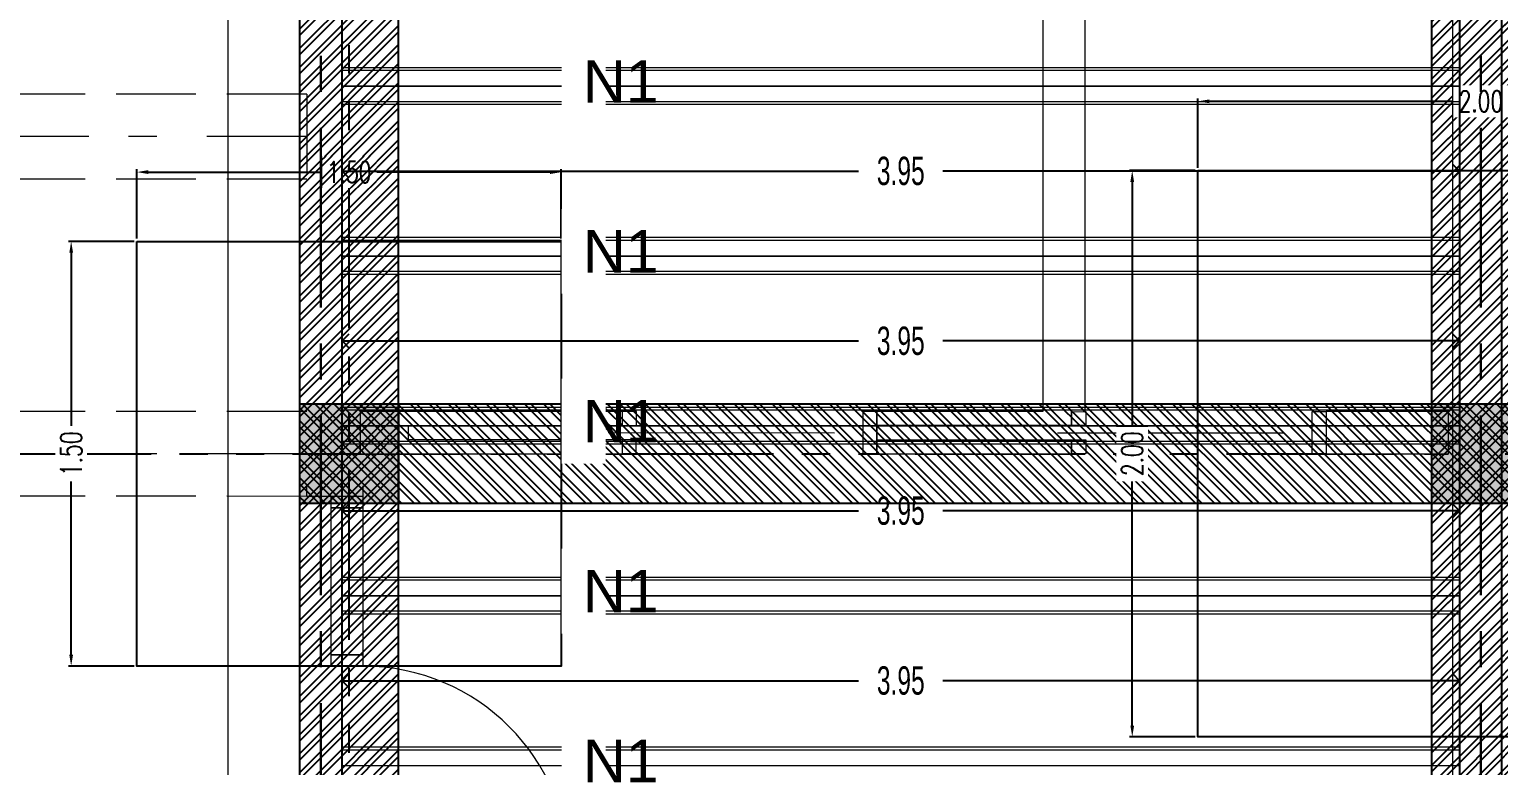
# Model space of a CAD drawing. Header units: millimetres. Extents: x 2248 to 2332, y 0 to 1240.
# Drawn here: x 2256.59 to 2261.78, y 1185.56 to 1188.16 of the extents above; entities that cross this region are included whole.
import ezdxf
from ezdxf.enums import TextEntityAlignment as Align

# ---------------------------------------------------------------- set-up
doc = ezdxf.new("R2010")
doc.units = ezdxf.units.MM
doc.set_wipeout_variables(frame=1)
for name, pattern in [('CENTERX2', [101.6, 63.5, -12.7, 12.7, -12.7]), ('CONTINUA', [0]), ('Xref_Arq. PB$0$Línea Oculta', [0.391222, 0.282222, -0.109]), ('Xref_Arq. PB$0$Punto & Raya', [0.670278, 0.352778, -0.176389, 0, -0.141111]), ('Xref_Arq. PB$0$Wipeout_Contour', [1, 0, -1]), ('Xref_Cimentación$0$Xr-Muroscontencion$0$HIDDEN', [0.375, 0.25, -0.125]), ('Xref_Ejes$0$ACAD_ISO05W100', [33, 24, -3, 0, -3, 0, -3])]:
    doc.linetypes.add(name, pattern=pattern)
doc.layers.get('Defpoints').update_dxf_attribs({"color": 8})
for name, color, linetype, lineweight in [('-00 COTAS', 7, 'Continuous', 0), ('02-MAKROS', 202, 'Continuous', 0), ('02-MAKROS COMP', 212, 'Continuous', 0), ('02-MAKROS-COTAS', 1, 'Continuous', 0), ('e-cadena', 6, 'CENTERX2', 30), ('SECC. NERVADURA', 7, 'Continuous', 20), ('Xref_Arq. PB$0$Acotación - Terreno _Pluma_Nº__1', 7, 'Continuous', 13), ('Xref_Arq. PB$0$Estructura - Forjados_Pluma_Nº__1', 7, 'Continuous', 13), ('Xref_Arq. PB$0$Estructura - Muros_Pluma_Nº__1', 7, 'Continuous', 13), ('Xref_Arq. PB$0$Puertas ArchiCAD_Pluma_Nº__1', 7, 'Continuous', 13), ('Xref_Arq. PB$0$Puertas ArchiCAD_Pluma_Nº__23', 7, 'Continuous', 18)]:
    doc.layers.add(name, color=color, linetype=linetype, lineweight=lineweight)
for name, color, linetype in [('Xref_Arq. PB$0$Acotación - Terreno', 7, 'Continuous'), ('Xref_Arq. PB$0$Estructura - Forjados', 7, 'Continuous'), ('Xref_Arq. PB$0$Estructura - Muros', 7, 'Continuous'), ('Xref_Arq. PB$0$Estructura - Vigas y Pilares', 7, 'Continuous'), ('Xref_Arq. PB$0$Puertas ArchiCAD', 7, 'Continuous'), ('Xref_Cimentación$0$00-ZA', 2, 'Continuous'), ('Xref_Cimentación$0$Cerramiento', 11, 'Continuous'), ('Xref_Cimentación$0$VIGA', 3, 'Continuous'), ('Xref_Cimentación$0$Xref_Pedestales$0$COLUM. PB', 140, 'Continuous'), ('Xref_Ejes$0$00-EJES', 1, 'Xref_Ejes$0$ACAD_ISO05W100')]:
    doc.layers.add(name, color=color, linetype=linetype)
for name, color, linetype, lineweight, true_color in [('Xref_Arq. PB$0$Acotación - Terreno _Pluma_Nº__3', 7, 'Continuous', 18, 0xff6600), ('Xref_Arq. PB$0$Estructura - Vigas y Pilares_Pluma_Nº__69', 7, 'Continuous', 13, 0x6a6a6a), ('Xref_Arq. PB$0$Estructura - Vigas y Pilares_Pluma_Nº__90', 7, 'Continuous', 13, 0x6a6a6a), ('Xref_Arq. PB$0$Puertas ArchiCAD_Pluma_Nº__3', 7, 'Continuous', 18, 0xff6600)]:
    doc.layers.add(name, color=color, linetype=linetype, lineweight=lineweight, true_color=true_color)
doc.styles.add('DIM2', font='archtitl.shx', dxfattribs={"width": 0.65})
doc.styles.get("Standard").update_dxf_attribs({"font": 'arial.ttf'})
doc.styles.add('Xref_Cimentación$0$ARIAL', font='arial.ttf', dxfattribs={"height": 2})
doc.styles.add('Xref_Cimentación$0$ROMANS', font='romans.shx', dxfattribs={"width": 0.75})
doc.styles.add('Xref_Cimentación$0$Xr-Muroscontencion$0$Romans', font='romans.shx', dxfattribs={"width": 0.7})
doc.dimstyles.new('Copy of DIM-GRAL', dxfattribs={"dimscale": 0, "dimtxt": 0.1, "dimasz": 0.05, "dimexe": 0.1, "dimexo": 0.1, "dimgap": 0.05, "dimtad": 0, "dimzin": 0, "dimdsep": 46, "dimtxsty": 'DIM2', "dimblk": 'OPEN90', "dimcen": 0.1, "dimclrd": 1, "dimclre": 8, "dimclrt": 6, "dimadec": 0, "dimazin": 0, "dimtfac": 1, "dimtmove": 0, "dimatfit": 1, "dimldrblk": 'OPEN90', "dimfxl": 1, "dimtolj": 1, "dimtzin": 0, "dimarcsym": 0})
doc.dimstyles.new('Xref_Cimentación$0$Xr-Muroscontencion$0$D20', dxfattribs={"dimtxt": 0.05, "dimasz": 0.04, "dimexe": 0.01, "dimexo": 0.01, "dimgap": 0.01, "dimtad": 0, "dimdec": 3, "dimzin": 1, "dimdsep": 46, "dimtxsty": 'Xref_Cimentación$0$Xr-Muroscontencion$0$Romans', "dimcen": 2.5, "dimclrd": 1, "dimclre": 8, "dimclrt": 7, "dimadec": 0, "dimazin": 0, "dimtfac": 1, "dimtdec": 3, "dimtmove": 1, "dimatfit": 1, "dimfxl": 1, "dimtfill": 1, "dimarcsym": 0})

# ---------------------------------------------------------------- blocks, each defined once
blk = doc.blocks.new('Xref_Ejes')
at = {"layer": 'Xref_Ejes$0$00-EJES', "ltscale": 0.025}
for p, q in [((4, -8.9568), (4, 12.9873)), ((8, -8.9568), (8, 12.9873)), ((-4.9997, 6), (24.997, 6))]:
    blk.add_line(p, q, dxfattribs=at)
blk = doc.blocks.new('Xref_Arq. PB$0$Forjado_1', base_point=(9.6104, 18.2739))
at = {"layer": 'Xref_Arq. PB$0$Estructura - Forjados_Pluma_Nº__1', "linetype": 'Continuous', "flags": 128}
blk.add_lwpolyline([(9.6104, 18.2739), (9.6104, 8.6612), (-7.0825, 8.6612), (-7.0825, 18.2739)], close=True, dxfattribs=at)
blk = doc.blocks.new('Xref_Arq. PB$0$Puerta con Tarja Lado 2 17')
at = {"layer": 'Xref_Arq. PB$0$Puertas ArchiCAD_Pluma_Nº__1', "linetype": 'Continuous'}
for p, q in [((-0.685, 0), (-0.722, 0)), ((-0.685, 0), (-0.685, -0.115)), ((0.685, 0), (0.685, -0.115)), ((0.685, 0), (0.722, 0)), ((-0.685, -0.115), (-0.685, -0.2)), ((0.685, -0.115), (0.685, -0.2)), ((-0.685, -0.2), (-0.722, -0.2)), ((0.685, -0.2), (0.722, -0.2))]:
    blk.add_line(p, q, dxfattribs=at)
at = {"layer": 'Xref_Arq. PB$0$Puertas ArchiCAD_Pluma_Nº__23', "linetype": 'Continuous'}
for p, q in [((-0.645, 0), (-0.685, 0)), ((-0.685, 0), (-0.685, -0.115)), ((-0.125, 0), (-0.645, 0)), ((-0.645, 0), (-0.645, -0.115)), ((-0.645, -0.115), (-0.645, 0)), ((-0.125, -0.115), (-0.125, 0)), ((-0.085, 0), (-0.125, 0)), ((-0.125, 0), (-0.125, -0.115)), ((-0.085, -0.115), (-0.085, 0)), ((0.685, 0), (0.645, 0)), ((0.645, 0), (0.645, -0.115)), ((0.685, -0.115), (0.685, 0)), ((-0.685, -0.115), (-0.645, -0.115)), ((-0.645, -0.115), (-0.125, -0.115)), ((-0.125, -0.115), (-0.085, -0.115)), ((0.645, -0.115), (0.685, -0.115))]:
    blk.add_line(p, q, dxfattribs=at)
at = {"layer": 'Xref_Arq. PB$0$Puertas ArchiCAD_Pluma_Nº__3', "linetype": 'Continuous'}
blk.add_line((0.645, 0), (0.645, 0.73), dxfattribs=at)
blk.add_arc((0.645, 0), 0.73, 90, 180, dxfattribs=at)
blk = doc.blocks.new('Xref_Arq. PB$0$Muro_5', base_point=(-6.6046, 8.9011))
at = {"layer": 'Xref_Arq. PB$0$Estructura - Muros_Pluma_Nº__1', "linetype": 'Continuous'}
for p, q in [((-6.8046, 14.8633), (-6.8046, 14.9003)), ((-6.7196, 14.8633), (-6.8046, 14.8633)), ((-6.6046, 14.8633), (-6.7196, 14.8633)), ((-6.6046, 14.8633), (-6.6046, 14.9003))]:
    blk.add_line(p, q, dxfattribs=at)
at = {"layer": 'Xref_Arq. PB$0$Puertas ArchiCAD', "linetype": 'Continuous', "rotation": 269.9995986251637}
blk.add_blockref('Xref_Arq. PB$0$Puerta con Tarja Lado 2 17', (-6.6046, 14.1783), dxfattribs=at)
blk = doc.blocks.new('Xref_Arq. PB$0$Muro_20', base_point=(-2.7697, 17.9223))
at = {"color": 254, "linetype": 'Xref_Arq. PB$0$Wipeout_Contour', "lineweight": 0, "ltscale": 58.19493}
blk.add_wipeout([(-2.7697, 17.9223), (-2.7697, 10.5762), (-2.5697, 10.5762), (-2.5697, 17.9223)], dxfattribs=at).dxf.layer = 'Xref_Arq. PB$0$Estructura - Muros'
at = {"layer": 'Xref_Arq. PB$0$Estructura - Muros_Pluma_Nº__1', "linetype": 'Continuous', "flags": 128}
for points in [[(-2.7546, 17.9223), (-2.7546, 15.1619)], [(-2.7546, 15.1619), (-2.7546, 10.5762)]]:
    blk.add_lwpolyline(points, dxfattribs=at)
blk = doc.blocks.new('Xref_Arq. PB$0$Puerta Corredera Empotrada 17')
at = {"layer": 'Xref_Arq. PB$0$Puertas ArchiCAD_Pluma_Nº__1', "linetype": 'Continuous'}
for p, q in [((-0.45, -0.15), (-0.45, 0)), ((0.45, -0.05), (0.45, 0)), ((0.45, -0.15), (0.45, -0.1))]:
    blk.add_line(p, q, dxfattribs=at)
at = {"layer": 'Xref_Arq. PB$0$Puertas ArchiCAD_Pluma_Nº__23', "linetype": 'Continuous'}
for p, q in [((-0.4, 0), (-0.45, 0)), ((-0.45, 0), (-0.45, -0.15)), ((-0.4, -0.15), (-0.4, 0)), ((0.45, 0), (0.4, 0)), ((0.4, 0), (0.4, -0.05)), ((0.45, -0.05), (0.45, 0)), ((0.4, -0.05), (0.45, -0.05)), ((0.45, -0.1), (0.4, -0.1)), ((0.4, -0.1), (0.4, -0.15)), ((0.45, -0.15), (0.45, -0.1)), ((-0.45, -0.15), (-0.4, -0.15)), ((0.4, -0.15), (0.45, -0.15))]:
    blk.add_line(p, q, dxfattribs=at)
at = {"layer": 'Xref_Arq. PB$0$Puertas ArchiCAD_Pluma_Nº__3', "linetype": 'Continuous'}
blk.add_line((0.5, -0.075), (-0.3, -0.075), dxfattribs=at)
blk = doc.blocks.new('Xref_Arq. PB$0$Puerta Corredera Empotrada 17_2')
at = {"layer": 'Xref_Arq. PB$0$Puertas ArchiCAD_Pluma_Nº__1', "linetype": 'Continuous'}
for p, q in [((-0.45, 0), (-0.45, -0.15)), ((0.45, 0), (0.45, -0.05)), ((0.45, -0.1), (0.45, -0.15))]:
    blk.add_line(p, q, dxfattribs=at)
at = {"layer": 'Xref_Arq. PB$0$Puertas ArchiCAD_Pluma_Nº__23', "linetype": 'Continuous'}
for p, q in [((-0.4, 0), (-0.45, 0)), ((-0.45, 0), (-0.45, -0.15)), ((-0.4, -0.15), (-0.4, 0)), ((0.45, 0), (0.4, 0)), ((0.4, 0), (0.4, -0.05)), ((0.45, -0.05), (0.45, 0)), ((0.4, -0.05), (0.45, -0.05)), ((0.45, -0.1), (0.4, -0.1)), ((0.4, -0.1), (0.4, -0.15)), ((0.45, -0.15), (0.45, -0.1)), ((-0.45, -0.15), (-0.4, -0.15)), ((0.4, -0.15), (0.45, -0.15))]:
    blk.add_line(p, q, dxfattribs=at)
at = {"layer": 'Xref_Arq. PB$0$Puertas ArchiCAD_Pluma_Nº__3', "linetype": 'Continuous'}
blk.add_line((0.5, -0.075), (-0.3, -0.075), dxfattribs=at)
blk = doc.blocks.new('Xref_Arq. PB$0$Muro_29', base_point=(-2.7697, 15.1632))
at = {"color": 254, "linetype": 'Xref_Arq. PB$0$Wipeout_Contour', "lineweight": 0, "ltscale": 130.470482}
blk.add_wipeout([(-6.6156, 15.1634), (-6.6156, 15.0134), (-5.6895, 15.0134), (-5.6895, 15.0634), (-6.4445, 15.0634), (-6.4445, 15.1134), (-5.6895, 15.1134), (-5.6895, 15.1634)], dxfattribs=at).dxf.layer = 'Xref_Arq. PB$0$Acotación - Terreno'
at = {"color": 254, "linetype": 'Xref_Arq. PB$0$Wipeout_Contour', "lineweight": 0, "ltscale": 63.168053}
blk.add_wipeout([(-4.7895, 15.1633), (-4.7895, 15.1133), (-4.1012, 15.1133), (-4.1012, 15.1633)], dxfattribs=at).dxf.layer = 'Xref_Arq. PB$0$Acotación - Terreno'
at = {"color": 254, "linetype": 'Xref_Arq. PB$0$Wipeout_Contour', "lineweight": 0, "ltscale": 61.568472}
blk.add_wipeout([(-3.2012, 15.1632), (-3.2012, 15.0132), (-2.7697, 15.0132), (-2.7697, 15.1632)], dxfattribs=at).dxf.layer = 'Xref_Arq. PB$0$Acotación - Terreno'
at = {"color": 254, "linetype": 'Xref_Arq. PB$0$Wipeout_Contour', "lineweight": 0, "ltscale": 62.784777}
blk.add_wipeout([(-4.7895, 15.0633), (-4.7895, 15.0133), (-4.1012, 15.0133), (-4.1012, 15.0633)], dxfattribs=at).dxf.layer = 'Xref_Arq. PB$0$Acotación - Terreno'
at = {"layer": 'Xref_Arq. PB$0$Acotación - Terreno _Pluma_Nº__1', "linetype": 'Continuous'}
for p, q in [((-5.6895, 15.1634), (-5.6895, 15.1134)), ((-4.7895, 15.1633), (-4.7895, 15.1133)), ((-4.1012, 15.1633), (-4.1012, 15.1133)), ((-3.2012, 15.1632), (-3.2012, 15.0132)), ((-5.6895, 15.0634), (-5.6895, 15.0134)), ((-4.7895, 15.0633), (-4.7895, 15.0133)), ((-4.1012, 15.0633), (-4.1012, 15.0133))]:
    blk.add_line(p, q, dxfattribs=at)
at = {"layer": 'Xref_Arq. PB$0$Acotación - Terreno _Pluma_Nº__1', "linetype": 'Continuous', "flags": 128}
for points in [[(-5.6895, 15.1634), (-6.6156, 15.1634)], [(-6.6156, 15.1634), (-6.6156, 15.0134)], [(-4.2027, 15.1633), (-4.7895, 15.1633)], [(-2.7697, 15.1632), (-3.2012, 15.1632)], [(-2.7697, 15.0132), (-2.7697, 15.1632)], [(-6.6156, 15.0134), (-5.6895, 15.0134)], [(-4.7895, 15.0133), (-4.1012, 15.0133)], [(-3.2012, 15.0132), (-2.7697, 15.0132)]]:
    blk.add_lwpolyline(points, dxfattribs=at)
at = {"layer": 'Xref_Arq. PB$0$Acotación - Terreno _Pluma_Nº__3', "linetype": 'Continuous'}
for p, q in [((-6.4445, 15.1134), (-5.6895, 15.1134)), ((-6.4445, 15.0634), (-6.4445, 15.1134)), ((-4.1012, 15.1133), (-4.7895, 15.1133)), ((-5.6895, 15.0634), (-6.4445, 15.0634)), ((-4.7895, 15.0633), (-4.1012, 15.0633))]:
    blk.add_line(p, q, dxfattribs=at)
at = {"layer": 'Xref_Arq. PB$0$Puertas ArchiCAD', "linetype": 'Continuous', "rotation": 179.9963928529056}
blk.add_blockref('Xref_Arq. PB$0$Puerta Corredera Empotrada 17', (-5.2395, 15.0133), dxfattribs=at)
at = {"layer": 'Xref_Arq. PB$0$Puertas ArchiCAD', "linetype": 'Continuous', "xscale": -1, "rotation": 359.9963928529057}
blk.add_blockref('Xref_Arq. PB$0$Puerta Corredera Empotrada 17_2', (-3.6512, 15.1632), dxfattribs=at)
blk = doc.blocks.new('Xref_Arq. PB$0$Muro_30', base_point=(-4.2027, 17.9223))
at = {"color": 254, "linetype": 'Xref_Arq. PB$0$Wipeout_Contour', "lineweight": 0, "ltscale": 68.28364}
blk.add_wipeout([(-4.2027, 17.9223), (-4.2027, 15.1633), (-4.0527, 15.1633), (-4.0527, 17.9223)], dxfattribs=at).dxf.layer = 'Xref_Arq. PB$0$Estructura - Muros'
at = {"layer": 'Xref_Arq. PB$0$Estructura - Muros_Pluma_Nº__1', "linetype": 'Continuous', "flags": 128}
for points in [[(-4.2027, 17.9223), (-4.2027, 15.1633)], [(-4.0527, 15.1633), (-4.0527, 17.9223)]]:
    blk.add_lwpolyline(points, dxfattribs=at)
blk = doc.blocks.new('Xref_Arq. PB$0$Viga_4', base_point=(-6.8046, 15.0134))
at = {"layer": 'Xref_Arq. PB$0$Estructura - Vigas y Pilares_Pluma_Nº__69', "linetype": 'Xref_Arq. PB$0$Punto & Raya'}
blk.add_line((-6.8046, 15.0134), (-10.6546, 15.0139), dxfattribs=at)
at = {"layer": 'Xref_Arq. PB$0$Estructura - Vigas y Pilares_Pluma_Nº__90', "linetype": 'Xref_Arq. PB$0$Línea Oculta'}
for p, q in [((-6.8046, 15.1634), (-10.5046, 15.1639)), ((-6.8046, 14.8634), (-10.5046, 14.8639))]:
    blk.add_line(p, q, dxfattribs=at)
blk = doc.blocks.new('Xref_Arq. PB$0$Viga_15', base_point=(-6.8046, 15.0134))
at = {"layer": 'Xref_Arq. PB$0$Estructura - Vigas y Pilares_Pluma_Nº__69', "linetype": 'Xref_Arq. PB$0$Punto & Raya'}
blk.add_line((-6.8046, 15.0134), (-10.6546, 15.0139), dxfattribs=at)
at = {"layer": 'Xref_Arq. PB$0$Estructura - Vigas y Pilares_Pluma_Nº__90', "linetype": 'Xref_Arq. PB$0$Línea Oculta'}
for p, q in [((-6.8046, 15.1634), (-10.5046, 15.1639)), ((-6.8046, 14.8634), (-10.5046, 14.8639))]:
    blk.add_line(p, q, dxfattribs=at)
blk = doc.blocks.new('Xref_Arq. PB$0$Viga_18', base_point=(-6.8046, 16.134))
at = {"layer": 'Xref_Arq. PB$0$Estructura - Vigas y Pilares_Pluma_Nº__69', "linetype": 'Xref_Arq. PB$0$Punto & Raya'}
blk.add_line((-6.8046, 16.134), (-10.6546, 16.1345), dxfattribs=at)
at = {"layer": 'Xref_Arq. PB$0$Estructura - Vigas y Pilares_Pluma_Nº__90', "linetype": 'Xref_Arq. PB$0$Línea Oculta'}
for p, q in [((-6.8046, 16.284), (-10.6546, 16.2845)), ((-10.6546, 16.2845), (-10.6546, 15.9845)), ((-6.8046, 16.284), (-6.8046, 15.984)), ((-6.8046, 15.984), (-10.6546, 15.9845))]:
    blk.add_line(p, q, dxfattribs=at)
blk = doc.blocks.new('Xref_Arq. PB')
at = {"layer": 'Xref_Arq. PB$0$Estructura - Forjados', "linetype": 'Continuous'}
blk.add_blockref('Xref_Arq. PB$0$Forjado_1', (20.265, 9.26), dxfattribs=at)
at = {"layer": 'Xref_Arq. PB$0$Estructura - Muros'}
blk.add_blockref('Xref_Arq. PB$0$Muro_5', (4.05, -0.1129), dxfattribs=at)
at = {"layer": 'Xref_Arq. PB$0$Estructura - Vigas y Pilares', "color": 251, "lineweight": 13, "true_color": 0x6a6a6a}
for name, p in [('Xref_Arq. PB$0$Viga_18', (3.85, 7.12)), ('Xref_Arq. PB$0$Viga_4', (3.85, 5.9995)), ('Xref_Arq. PB$0$Viga_15', (3.85, 5.9995))]:
    blk.add_blockref(name, p, dxfattribs=at)
at = {"layer": 'Xref_Arq. PB$0$Estructura - Muros'}
blk.add_blockref('Xref_Arq. PB$0$Muro_20', (7.8849, 8.9084), dxfattribs=at)
at = {"layer": 'Xref_Arq. PB$0$Acotación - Terreno'}
blk.add_blockref('Xref_Arq. PB$0$Muro_29', (7.8849, 6.1493), dxfattribs=at)
at = {"layer": 'Xref_Arq. PB$0$Estructura - Muros'}
blk.add_blockref('Xref_Arq. PB$0$Muro_30', (6.4519, 8.9084), dxfattribs=at)
blk = doc.blocks.new('*U115')
at = {"ltscale": 0.025, "true_color": 0x636466}
h = blk.add_hatch(color=251, dxfattribs=at)
h.dxf.hatch_style = 1
h.paths.add_polyline_path([(-0.125, -0.075), (0.225, -0.075), (0.225, 0.275), (-0.125, 0.275)])
at = {"color": 251, "linetype": 'ByBlock', "ltscale": 0.025, "true_color": 0x636466}
blk.add_lwpolyline([(-0.125, -0.075), (0.225, -0.075), (0.225, 0.275), (-0.125, 0.275)], close=True, dxfattribs=at)
blk = doc.blocks.new('Xref_Cimentación$0$Xref_Pedestales')
at = {"layer": 'Xref_Cimentación$0$Xref_Pedestales$0$COLUM. PB', "ltscale": 0.025}
for p in [(3.95, 5.9), (7.95, 5.9)]:
    blk.add_blockref('*U115', p, dxfattribs=at)
blk = doc.blocks.new('*D132')
at = {"layer": 'Defpoints', "color": 0, "transparency": 16777216}
for p in [(3.25, 6.75), (3.0177, 5.25), (3.25, 5.25)]:
    blk.add_point(p, dxfattribs=at)
at = {"layer": 'Xref_Cimentación$0$00-ZA', "color": 8, "linetype": 'Xref_Cimentación$0$Xr-Muroscontencion$0$HIDDEN', "lineweight": -2, "transparency": 16777216}
for p, q in [((3.24, 6.75), (3.0077, 6.75)), ((3.24, 5.25), (3.0077, 5.25))]:
    blk.add_line(p, q, dxfattribs=at)
at = {"layer": 'Xref_Cimentación$0$00-ZA', "color": 1, "lineweight": -2, "transparency": 16777216}
for p, q in [((3.0177, 6.71), (3.0177, 6.0863)), ((3.0177, 5.29), (3.0177, 5.9138))]:
    blk.add_line(p, q, dxfattribs=at)
at = {"layer": 'Xref_Cimentación$0$00-ZA', "color": 1, "transparency": 16777216}
for points in [[(3.0111, 6.71), (3.0244, 6.71), (3.0177, 6.75)], [(3.0111, 5.29), (3.0244, 5.29), (3.0177, 5.25)]]:
    blk.add_solid(points, dxfattribs=at)
at = {"layer": 'Xref_Cimentación$0$00-ZA', "color": 7, "transparency": 16777216, "insert": (3.0177, 6), "char_height": 0.075, "attachment_point": 5, "rotation": 90, "style": 'Xref_Cimentación$0$Xr-Muroscontencion$0$Romans', "bg_fill": 3, "box_fill_scale": 1.25, "bg_fill_color": 256, "bg_fill_true_color": 13158600, "bg_fill_transparency": 0}
blk.add_mtext('1.50', dxfattribs=at)
blk = doc.blocks.new('*D133')
at = {"layer": 'Defpoints', "color": 0, "transparency": 16777216}
for p in [(4.75, 6.9948), (3.25, 6.75), (4.75, 6.75)]:
    blk.add_point(p, dxfattribs=at)
at = {"layer": 'Xref_Cimentación$0$00-ZA', "color": 8, "linetype": 'Xref_Cimentación$0$Xr-Muroscontencion$0$HIDDEN', "lineweight": -2, "transparency": 16777216}
for p, q in [((3.25, 6.76), (3.25, 7.0048)), ((4.75, 6.76), (4.75, 7.0048))]:
    blk.add_line(p, q, dxfattribs=at)
at = {"layer": 'Xref_Cimentación$0$00-ZA', "color": 1, "lineweight": -2, "transparency": 16777216}
for p, q in [((3.29, 6.9948), (3.9137, 6.9948)), ((4.71, 6.9948), (4.0862, 6.9948))]:
    blk.add_line(p, q, dxfattribs=at)
at = {"layer": 'Xref_Cimentación$0$00-ZA', "color": 1, "transparency": 16777216}
for points in [[(3.29, 7.0015), (3.29, 6.9881), (3.25, 6.9948)], [(4.71, 7.0015), (4.71, 6.9881), (4.75, 6.9948)]]:
    blk.add_solid(points, dxfattribs=at)
at = {"layer": 'Xref_Cimentación$0$00-ZA', "color": 7, "transparency": 16777216, "insert": (4, 6.9948), "char_height": 0.075, "attachment_point": 5, "style": 'Xref_Cimentación$0$Xr-Muroscontencion$0$Romans', "bg_fill": 3, "box_fill_scale": 1.25, "bg_fill_color": 256, "bg_fill_true_color": 13158600, "bg_fill_transparency": 0}
blk.add_mtext('1.50', dxfattribs=at)
blk = doc.blocks.new('*U116')
at = {"layer": 'Xref_Cimentación$0$VIGA', "ltscale": 0.025, "transparency": 33554559}
h = blk.add_hatch(dxfattribs=at)
h.set_pattern_fill('ANSI32', color=250, scale=0.005, angle=-90)
h.set_pattern_definition([(315, (14.226727, 0.2), (0.03367596, 0.03367596), []), (315, (14.226727, 0.17755), (0.03367596, 0.03367596), [])])
h.paths.add_polyline_path([(15.9967, 0.275), (-0.35, 0.275), (-0.35, -0.075), (15.9967, -0.075)])
at = {"layer": 'Defpoints', "ltscale": 0.025}
blk.add_line((0, 0.275), (0, -0.075), dxfattribs=at)
at = {"layer": 'Xref_Cimentación$0$VIGA', "ltscale": 0.025}
for p, q in [((-0.35, 0.275), (-0.35, -0.075)), ((15.9967, 0.275), (-0.35, 0.275)), ((-0.35, -0.075), (15.9967, -0.075))]:
    blk.add_line(p, q, dxfattribs=at)
at = {"layer": 'Defpoints', "color": 30, "ltscale": 0.025, "style": 'Xref_Cimentación$0$ROMANS', "width": 0.7, "flags": 2}
blk.add_attdef('LONGITUD', text='', height=0.05, dxfattribs=at).set_placement((0.225, 0.2), align=Align.MIDDLE_CENTER)
blk.add_attdef('ANCHO', text='', height=0.03, rotation=270, dxfattribs=at).set_placement((15.5707, 0.2), align=Align.MIDDLE_CENTER)
at = {"layer": 'Xref_Cimentación$0$VIGA', "ltscale": 0.025, "style": 'Xref_Cimentación$0$ARIAL', "width": 0.7, "flags": 8}
blk.add_attdef('V-00', text='', height=0.15, dxfattribs=at).set_placement((5.8238, 0.428), align=Align.MIDDLE_CENTER)
blk = doc.blocks.new('*U118')
at = {"layer": 'Xref_Cimentación$0$VIGA', "ltscale": 0.025, "transparency": 33554559}
h = blk.add_hatch(dxfattribs=at)
h.set_pattern_fill('ANSI32', color=250, scale=0.005, angle=-90)
h.set_pattern_definition([(315, (7.2384, 0.2), (0.03367596, 0.03367596), []), (315, (7.2384, 0.17755), (0.03367596, 0.03367596), [])])
h.paths.add_polyline_path([(9.0084, 0.275), (-0.35, 0.275), (-0.35, -0.075), (9.0084, -0.075)])
at = {"layer": 'Xref_Cimentación$0$VIGA', "ltscale": 0.025}
for p, q in [((9.0084, 0.275), (-0.35, 0.275)), ((-0.35, -0.075), (9.0084, -0.075))]:
    blk.add_line(p, q, dxfattribs=at)
at = {"layer": 'Defpoints', "color": 30, "ltscale": 0.025, "style": 'Xref_Cimentación$0$ROMANS', "width": 0.7, "flags": 2}
blk.add_attdef('LONGITUD', text='', height=0.05, dxfattribs=at).set_placement((0.225, 0.2), align=Align.MIDDLE_CENTER)
blk.add_attdef('ANCHO', text='', height=0.03, rotation=270, dxfattribs=at).set_placement((8.5823, 0.2), align=Align.MIDDLE_CENTER)
at = {"layer": 'Xref_Cimentación$0$VIGA', "ltscale": 0.025, "style": 'Xref_Cimentación$0$ARIAL', "width": 0.7, "flags": 8}
blk.add_attdef('V-00', text='', height=0.15, dxfattribs=at).set_placement((4.328, 0.428), align=Align.MIDDLE_CENTER)
blk = doc.blocks.new('*D145')
at = {"layer": 'Defpoints', "color": 0, "transparency": 16777216}
for p in [(7, 7), (6.7677, 5), (7, 5)]:
    blk.add_point(p, dxfattribs=at)
at = {"layer": 'Xref_Cimentación$0$00-ZA', "color": 8, "linetype": 'Xref_Cimentación$0$Xr-Muroscontencion$0$HIDDEN', "lineweight": -2, "transparency": 16777216}
for p, q in [((6.99, 7), (6.7577, 7)), ((6.99, 5), (6.7577, 5))]:
    blk.add_line(p, q, dxfattribs=at)
at = {"layer": 'Xref_Cimentación$0$00-ZA', "color": 1, "lineweight": -2, "transparency": 16777216}
for p, q in [((6.7677, 6.96), (6.7677, 6.09)), ((6.7677, 5.04), (6.7677, 5.91))]:
    blk.add_line(p, q, dxfattribs=at)
at = {"layer": 'Xref_Cimentación$0$00-ZA', "color": 1, "transparency": 16777216}
for points in [[(6.7611, 6.96), (6.7744, 6.96), (6.7677, 7)], [(6.7611, 5.04), (6.7744, 5.04), (6.7677, 5)]]:
    blk.add_solid(points, dxfattribs=at)
at = {"layer": 'Xref_Cimentación$0$00-ZA', "color": 7, "transparency": 16777216, "insert": (6.7677, 6), "char_height": 0.075, "attachment_point": 5, "rotation": 90, "style": 'Xref_Cimentación$0$Xr-Muroscontencion$0$Romans', "bg_fill": 3, "box_fill_scale": 1.25, "bg_fill_color": 256, "bg_fill_true_color": 13158600, "bg_fill_transparency": 0}
blk.add_mtext('2.00', dxfattribs=at)
blk = doc.blocks.new('*D146')
at = {"layer": 'Defpoints', "color": 0, "transparency": 16777216}
for p in [(9, 7.2448), (7, 7), (9, 7)]:
    blk.add_point(p, dxfattribs=at)
at = {"layer": 'Xref_Cimentación$0$00-ZA', "color": 8, "linetype": 'Xref_Cimentación$0$Xr-Muroscontencion$0$HIDDEN', "lineweight": -2, "transparency": 16777216}
for p, q in [((7, 7.01), (7, 7.2548)), ((9, 7.01), (9, 7.2548))]:
    blk.add_line(p, q, dxfattribs=at)
at = {"layer": 'Xref_Cimentación$0$00-ZA', "color": 1, "lineweight": -2, "transparency": 16777216}
for p, q in [((7.04, 7.2448), (7.91, 7.2448)), ((8.96, 7.2448), (8.09, 7.2448))]:
    blk.add_line(p, q, dxfattribs=at)
at = {"layer": 'Xref_Cimentación$0$00-ZA', "color": 1, "transparency": 16777216}
for points in [[(7.04, 7.2515), (7.04, 7.2381), (7, 7.2448)], [(8.96, 7.2515), (8.96, 7.2381), (9, 7.2448)]]:
    blk.add_solid(points, dxfattribs=at)
at = {"layer": 'Xref_Cimentación$0$00-ZA', "color": 7, "transparency": 16777216, "insert": (8, 7.2448), "char_height": 0.075, "attachment_point": 5, "style": 'Xref_Cimentación$0$Xr-Muroscontencion$0$Romans', "bg_fill": 3, "box_fill_scale": 1.25, "bg_fill_color": 256, "bg_fill_true_color": 13158600, "bg_fill_transparency": 0}
blk.add_mtext('2.00', dxfattribs=at)
blk = doc.blocks.new('*U317')
at = {"layer": '-00 COTAS', "lineweight": -2, "insert": (-0.1067, 0.0753), "char_height": 0.15, "attachment_point": 1, "bg_fill": 3, "box_fill_scale": 1.5, "bg_fill_color": 256, "bg_fill_transparency": 0}
blk.add_mtext_dynamic_manual_height_columns('N1', width=0.005654, gutter_width=12.5, heights=[0], dxfattribs=at)
blk = doc.blocks.new('*U318')
at = {"layer": '-00 COTAS', "color": 0, "linetype": 'ByBlock', "lineweight": -2, "transparency": 16777216}
for p in [(0, -1.2), (0, -1.8), (0, -2.4), (0, -3), (0, -3.6)]:
    blk.add_blockref('*U317', p, dxfattribs=at)
blk = doc.blocks.new('_Open90')
at = {"color": 0, "linetype": 'ByBlock', "lineweight": -2}
for p, q in [((0, 0), (-1, 0)), ((-0.5, 0.5), (0, 0)), ((0, 0), (-0.5, -0.5))]:
    blk.add_line(p, q, dxfattribs=at)
blk = doc.blocks.new('*D583')
at = {"layer": '02-MAKROS-COTAS', "color": 1, "lineweight": -2, "transparency": 16777216}
for p, q in [((2257.7445, 1187.6595), (2259.5202, 1187.6595)), ((2261.594, 1187.6595), (2259.8183, 1187.6595))]:
    blk.add_line(p, q, dxfattribs=at)
at = {"layer": 'Defpoints', "color": 0, "lineweight": -2, "transparency": 16777216}
for p in [(2257.6945, 1187.6595), (2261.644, 1187.6595), (2261.644, 1187.6595)]:
    blk.add_point(p, dxfattribs=at)
at = {"layer": '02-MAKROS-COTAS', "color": 1, "lineweight": -2, "transparency": 16777216, "xscale": 0.05, "yscale": 0.05, "zscale": 0.05, "rotation": 180}
blk.add_blockref('_Open90', (2257.6945, 1187.6595), dxfattribs=at)
at = {"layer": '02-MAKROS-COTAS', "color": 1, "lineweight": -2, "transparency": 16777216, "xscale": 0.05, "yscale": 0.05, "zscale": 0.05}
blk.add_blockref('_Open90', (2261.644, 1187.6595), dxfattribs=at)
at = {"layer": '02-MAKROS-COTAS', "color": 6, "transparency": 16777216, "insert": (2259.6692, 1187.6595), "char_height": 0.1, "attachment_point": 5, "style": 'DIM2'}
blk.add_mtext('\\A1;3.95', dxfattribs=at)
blk = doc.blocks.new('*D584')
at = {"layer": '02-MAKROS-COTAS', "color": 1, "lineweight": -2, "transparency": 16777216}
for p, q in [((2257.7445, 1187.0595), (2259.5202, 1187.0595)), ((2261.594, 1187.0595), (2259.8183, 1187.0595))]:
    blk.add_line(p, q, dxfattribs=at)
at = {"layer": 'Defpoints', "color": 0, "lineweight": -2, "transparency": 16777216}
for p in [(2257.6945, 1187.0595), (2261.644, 1187.0595), (2261.644, 1187.0595)]:
    blk.add_point(p, dxfattribs=at)
at = {"layer": '02-MAKROS-COTAS', "color": 1, "lineweight": -2, "transparency": 16777216, "xscale": 0.05, "yscale": 0.05, "zscale": 0.05, "rotation": 180}
blk.add_blockref('_Open90', (2257.6945, 1187.0595), dxfattribs=at)
at = {"layer": '02-MAKROS-COTAS', "color": 1, "lineweight": -2, "transparency": 16777216, "xscale": 0.05, "yscale": 0.05, "zscale": 0.05}
blk.add_blockref('_Open90', (2261.644, 1187.0595), dxfattribs=at)
at = {"layer": '02-MAKROS-COTAS', "color": 6, "transparency": 16777216, "insert": (2259.6692, 1187.0595), "char_height": 0.1, "attachment_point": 5, "style": 'DIM2'}
blk.add_mtext('\\A1;3.95', dxfattribs=at)
blk = doc.blocks.new('*D585')
at = {"layer": '02-MAKROS-COTAS', "color": 1, "lineweight": -2, "transparency": 16777216}
for p, q in [((2257.7445, 1186.4595), (2259.5202, 1186.4595)), ((2261.594, 1186.4595), (2259.8183, 1186.4595))]:
    blk.add_line(p, q, dxfattribs=at)
at = {"layer": 'Defpoints', "color": 0, "lineweight": -2, "transparency": 16777216}
for p in [(2257.6945, 1186.4595), (2261.644, 1186.4595), (2261.644, 1186.4595)]:
    blk.add_point(p, dxfattribs=at)
at = {"layer": '02-MAKROS-COTAS', "color": 1, "lineweight": -2, "transparency": 16777216, "xscale": 0.05, "yscale": 0.05, "zscale": 0.05, "rotation": 180}
blk.add_blockref('_Open90', (2257.6945, 1186.4595), dxfattribs=at)
at = {"layer": '02-MAKROS-COTAS', "color": 1, "lineweight": -2, "transparency": 16777216, "xscale": 0.05, "yscale": 0.05, "zscale": 0.05}
blk.add_blockref('_Open90', (2261.644, 1186.4595), dxfattribs=at)
at = {"layer": '02-MAKROS-COTAS', "color": 6, "transparency": 16777216, "insert": (2259.6692, 1186.4595), "char_height": 0.1, "attachment_point": 5, "style": 'DIM2'}
blk.add_mtext('\\A1;3.95', dxfattribs=at)
blk = doc.blocks.new('*D586')
at = {"layer": '02-MAKROS-COTAS', "color": 1, "lineweight": -2, "transparency": 16777216}
for p, q in [((2257.7445, 1185.8595), (2259.5202, 1185.8595)), ((2261.594, 1185.8595), (2259.8183, 1185.8595))]:
    blk.add_line(p, q, dxfattribs=at)
at = {"layer": 'Defpoints', "color": 0, "lineweight": -2, "transparency": 16777216}
for p in [(2257.6945, 1185.8595), (2261.644, 1185.8595), (2261.644, 1185.8595)]:
    blk.add_point(p, dxfattribs=at)
at = {"layer": '02-MAKROS-COTAS', "color": 1, "lineweight": -2, "transparency": 16777216, "xscale": 0.05, "yscale": 0.05, "zscale": 0.05, "rotation": 180}
blk.add_blockref('_Open90', (2257.6945, 1185.8595), dxfattribs=at)
at = {"layer": '02-MAKROS-COTAS', "color": 1, "lineweight": -2, "transparency": 16777216, "xscale": 0.05, "yscale": 0.05, "zscale": 0.05}
blk.add_blockref('_Open90', (2261.644, 1185.8595), dxfattribs=at)
at = {"layer": '02-MAKROS-COTAS', "color": 6, "transparency": 16777216, "insert": (2259.6692, 1185.8595), "char_height": 0.1, "attachment_point": 5, "style": 'DIM2'}
blk.add_mtext('\\A1;3.95', dxfattribs=at)
blk = doc.blocks.new('Xref_Cimentación')
at = {"layer": 'Xref_Cimentación$0$00-ZA'}
blk.add_lwpolyline([(3.25, 6.75), (4.75, 6.75), (4.75, 5.25), (3.25, 5.25), (3.25, 6.75)], dxfattribs=at)
at = {"layer": 'Xref_Cimentación$0$Cerramiento'}
blk.add_blockref('Xref_Cimentación$0$Xref_Pedestales', (0, 0), dxfattribs=at)
at = {"ltscale": 0.025}
blk.add_blockref('*U116', (4.175, 5.9), dxfattribs=at)
at = {"layer": 'Xref_Cimentación$0$00-ZA'}
dim = blk.add_linear_dim(base=(3.0177, 5.25), p1=(3.25, 6.75), p2=(3.25, 5.25), angle=90, dimstyle='Xref_Cimentación$0$Xr-Muroscontencion$0$D20', override={"dimtxt": 0.075, "dimdec": 2}, dxfattribs=at)
dim.commit()
dim.dimension.update_dxf_attribs({"geometry": '*D132', "text_midpoint": (3.0177, 6)})
at = {"ltscale": 0.025, "rotation": 90}
blk.add_blockref('*U118', (8.1, 0.175), dxfattribs=at)
at = {"layer": 'Xref_Cimentación$0$00-ZA'}
dim = blk.add_linear_dim(base=(4.75, 6.9948), p1=(3.25, 6.75), p2=(4.75, 6.75), dimstyle='Xref_Cimentación$0$Xr-Muroscontencion$0$D20', override={"dimtxt": 0.075, "dimdec": 2}, dxfattribs=at)
dim.commit()
dim.dimension.update_dxf_attribs({"geometry": '*D133', "text_midpoint": (4, 6.9948)})
blk.add_lwpolyline([(7, 7), (9, 7), (9, 5), (7, 5)], close=True, dxfattribs=at)
at = {"ltscale": 0.025, "rotation": 90}
blk.add_blockref('*U118', (4.1, 0.175), dxfattribs=at)
at = {"layer": 'Xref_Cimentación$0$00-ZA'}
dim = blk.add_linear_dim(base=(6.7677, 5), p1=(7, 7), p2=(7, 5), angle=90, dimstyle='Xref_Cimentación$0$Xr-Muroscontencion$0$D20', override={"dimtxt": 0.075, "dimdec": 2}, dxfattribs=at)
dim.commit()
dim.dimension.update_dxf_attribs({"geometry": '*D145', "text_midpoint": (6.7677, 6)})
dim = blk.add_linear_dim(base=(9, 7.2448), p1=(7, 7), p2=(9, 7), dimstyle='Xref_Cimentación$0$Xr-Muroscontencion$0$D20', override={"dimtxt": 0.075, "dimdec": 2}, dxfattribs=at)
dim.commit()
dim.dimension.update_dxf_attribs({"geometry": '*D146', "text_midpoint": (8, 7.2448)})

msp = doc.modelspace()

# ---------------------------------------------------------------- block references
msp.add_blockref('Xref_Ejes', (2253.7195, 1180.6611))

# ---------------------------------------------------------------- next in the draw order: block references
msp.add_blockref('Xref_Arq. PB', (2253.7195, 1180.6611))

# ---------------------------------------------------------------- next in the draw order: block references
msp.add_blockref('Xref_Cimentación', (2253.7195, 1180.6611))

# ---------------------------------------------------------------- next in the draw order: linework, layer by layer
at = {"layer": '02-MAKROS', "color": 102}
for points in [[(2261.644, 1187.9595), (2261.644, 1188.5595), (2257.6945, 1188.5595), (2257.6945, 1187.9595)], [(2261.644, 1187.3595), (2261.644, 1187.9595), (2257.6945, 1187.9595), (2257.6945, 1187.3595)], [(2261.644, 1186.7595), (2261.644, 1187.3595), (2257.6945, 1187.3595), (2257.6945, 1186.7595)], [(2261.644, 1186.1595), (2261.644, 1186.7595), (2257.6945, 1186.7595), (2257.6945, 1186.1595)], [(2261.644, 1185.5595), (2261.644, 1186.1595), (2257.6945, 1186.1595), (2257.6945, 1185.5595)]]:
    msp.add_lwpolyline(points, close=True, dxfattribs=at)
at = {"layer": '02-MAKROS COMP', "color": 122}
for p, q in [((2261.644, 1188.0245), (2257.6945, 1188.0245)), ((2261.644, 1188.0145), (2257.6945, 1188.0145)), ((2261.644, 1187.9045), (2257.6945, 1187.9045)), ((2261.644, 1187.8945), (2257.6945, 1187.8945)), ((2261.644, 1187.4245), (2257.6945, 1187.4245)), ((2261.644, 1187.4145), (2257.6945, 1187.4145)), ((2261.644, 1187.3045), (2257.6945, 1187.3045)), ((2261.644, 1187.2945), (2257.6945, 1187.2945)), ((2261.644, 1186.8245), (2257.6945, 1186.8245)), ((2261.644, 1186.8145), (2257.6945, 1186.8145)), ((2261.644, 1186.7045), (2257.6945, 1186.7045)), ((2261.644, 1186.6945), (2257.6945, 1186.6945)), ((2261.644, 1186.2245), (2257.6945, 1186.2245)), ((2261.644, 1186.2145), (2257.6945, 1186.2145)), ((2261.644, 1186.1045), (2257.6945, 1186.1045)), ((2261.644, 1186.0945), (2257.6945, 1186.0945)), ((2261.644, 1185.6245), (2257.6945, 1185.6245)), ((2261.644, 1185.6145), (2257.6945, 1185.6145))]:
    msp.add_line(p, q, dxfattribs=at)
at = {"layer": 'e-cadena', "lineweight": 30, "ltscale": 0.01}
for p, q in [((2257.6195, 1189.8445), (2257.6195, 1180.4861)), ((2261.7195, 1189.8445), (2261.7195, 1180.4861))]:
    msp.add_line(p, q, dxfattribs=at)
at = {"layer": 'e-cadena', "linetype": 'CONTINUA', "lineweight": -3, "ltscale": 0.01}
for points in [[(2257.5445, 1180.4861), (2257.6945, 1180.4861), (2257.6945, 1189.8445), (2257.5445, 1189.8445)], [(2261.644, 1180.4861), (2261.794, 1180.4861), (2261.794, 1189.8445), (2261.644, 1189.8445)]]:
    msp.add_lwpolyline(points, close=True, dxfattribs=at)
at = {"layer": 'SECC. NERVADURA', "lineweight": -2}
msp.add_lwpolyline([(2261.644, 1183.8445), (2261.794, 1183.8445), (2261.794, 1189.8445), (2261.644, 1189.8445)], close=True, dxfattribs=at)

# ---------------------------------------------------------------- next in the draw order: dimensions: what is measured, and where the dimension line sits
at = {"layer": '02-MAKROS-COTAS'}
for base, p1, p2, picture, middle in [((2261.644, 1187.6595), (2257.6945, 1187.6595), (2261.644, 1187.6595), '*D583', (2259.6692, 1187.6595)), ((2261.644, 1187.0595), (2257.6945, 1187.0595), (2261.644, 1187.0595), '*D584', (2259.6692, 1187.0595)), ((2261.644, 1186.4595), (2257.6945, 1186.4595), (2261.644, 1186.4595), '*D585', (2259.6692, 1186.4595)), ((2261.644, 1185.8595), (2257.6945, 1185.8595), (2261.644, 1185.8595), '*D586', (2259.6692, 1185.8595))]:
    dim = msp.add_linear_dim(base=base, p1=p1, p2=p2, angle=180, dimstyle='Copy of DIM-GRAL', override={"dimscale": 1}, dxfattribs=at)
    dim.commit()
    dim.dimension.update_dxf_attribs({"geometry": picture, "text_midpoint": middle})

# ---------------------------------------------------------------- next in the draw order: block references
at = {"layer": '-00 COTAS', "lineweight": -2}
msp.add_blockref('*U318', (2258.6525, 1189.1757), dxfattribs=at)

doc.saveas('drawing.dxf')
